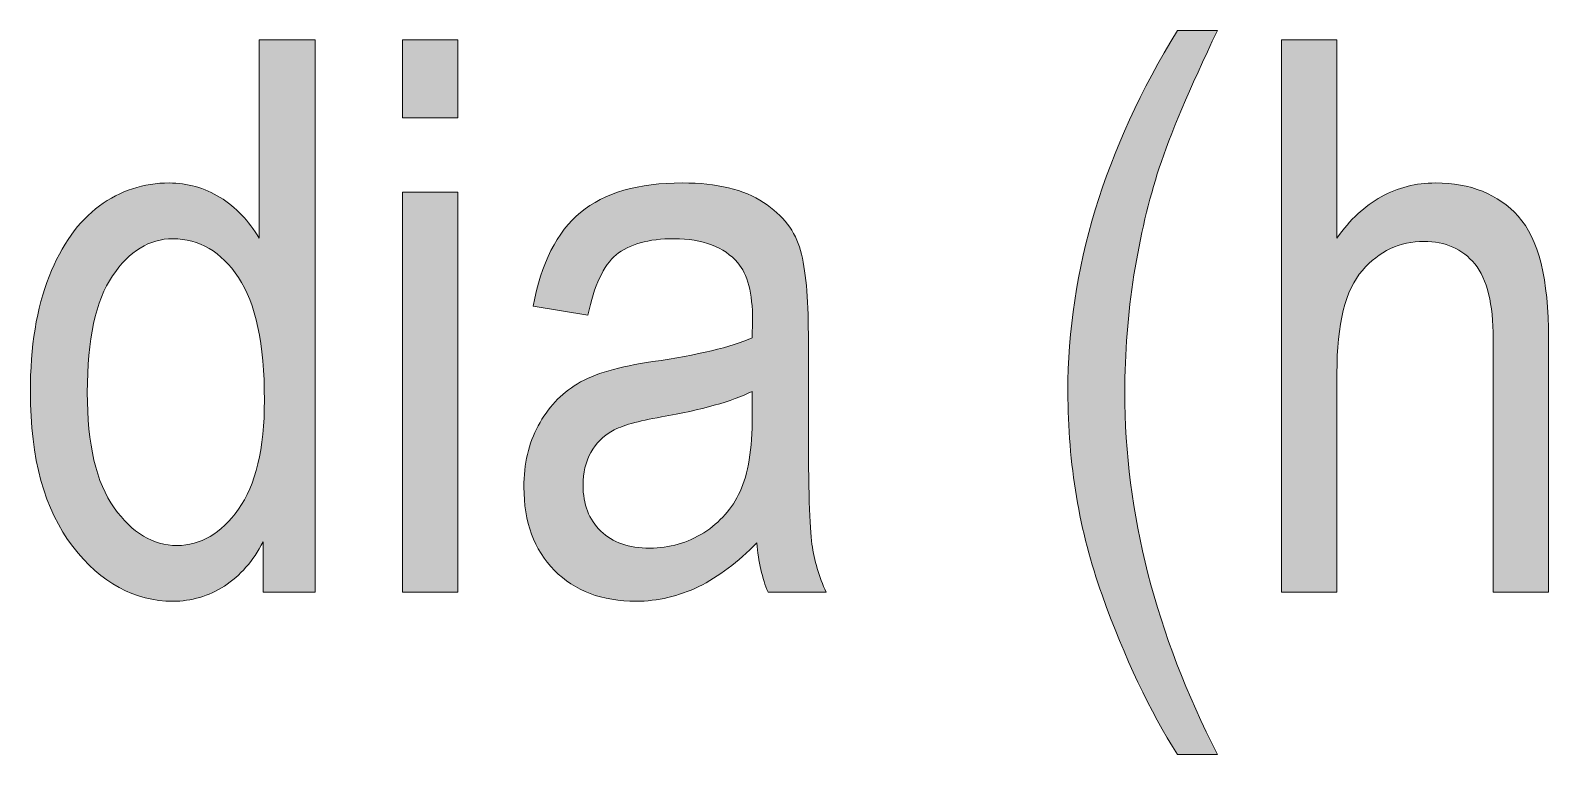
# Model space of a CAD drawing. Header units: inches. Extents: x 19 to 517, y 28 to 779.
# Drawn here: x 241.26 to 276.68, y 114.69 to 131.58 of the extents above; entities that cross this region are included whole.
import ezdxf

# ---------------------------------------------------------------- set-up
doc = ezdxf.new("R2010")
doc.units = ezdxf.units.IN
doc.header["$MEASUREMENT"] = 0
doc.layers.add('Layer 1', color=7, linetype='Continuous')

# ---------------------------------------------------------------- blocks, each defined once
blk = doc.blocks.new('block 306')
at = {"layer": 'Layer 1', "lineweight": 0}
blk.add_open_spline([(246.692, 118.476), (246.692, 118.476), (246.692, 119.653), (246.692, 119.653), (246.458, 119.202), (246.156, 118.858), (245.787, 118.62), (245.418, 118.384), (245.019, 118.265), (244.591, 118.265), (243.689, 118.265), (242.908, 118.69), (242.249, 119.544), (241.59, 120.396), (241.26, 121.596), (241.26, 123.143), (241.26, 124.203), (241.406, 125.103), (241.699, 125.841), (241.991, 126.579), (242.382, 127.127), (242.87, 127.484), (243.359, 127.842), (243.902, 128.021), (244.498, 128.021), (244.925, 128.021), (245.321, 127.907), (245.687, 127.683), (246.052, 127.456), (246.356, 127.142), (246.595, 126.737), (246.595, 126.737), (246.595, 131.36), (246.595, 131.36), (246.595, 131.36), (247.905, 131.36), (247.905, 131.36), (247.905, 131.36), (247.905, 118.476), (247.905, 118.476), (247.905, 118.476), (246.692, 118.476), (246.692, 118.476)], degree=3, knots=[0, 0, 0, 0, 1, 1, 1, 2, 2, 2, 3, 3, 3, 4, 4, 4, 5, 5, 5, 6, 6, 6, 7, 7, 7, 8, 8, 8, 9, 9, 9, 10, 10, 10, 11, 11, 11, 12, 12, 12, 13, 13, 13, 14, 14, 14, 14], dxfattribs=at)
blk = doc.blocks.new('block 307')
at = {"layer": 'Layer 1', "lineweight": 0}
blk.add_open_spline([(242.588, 123.134), (242.588, 121.927), (242.797, 121.03), (243.216, 120.444), (243.635, 119.858), (244.124, 119.565), (244.681, 119.565), (245.232, 119.565), (245.71, 119.847), (246.114, 120.409), (246.519, 120.972), (246.721, 121.821), (246.721, 122.958), (246.721, 124.265), (246.519, 125.218), (246.114, 125.819), (245.71, 126.419), (245.199, 126.72), (244.584, 126.72), (244.039, 126.72), (243.569, 126.431), (243.177, 125.854), (242.784, 125.276), (242.588, 124.37), (242.588, 123.134)], degree=3, knots=[0, 0, 0, 0, 1, 1, 1, 2, 2, 2, 3, 3, 3, 4, 4, 4, 5, 5, 5, 6, 6, 6, 7, 7, 7, 8, 8, 8, 8], dxfattribs=at)
blk = doc.blocks.new('block 308')
at = {"layer": 'Layer 1', "true_color": 0x231f20}
h = blk.add_hatch(color=250, dxfattribs=at)
h.dxf.hatch_style = 2
edge = h.paths.add_edge_path()
edge.add_spline(control_points=[(246.692, 118.476), (246.692, 118.476), (246.692, 119.653), (246.692, 119.653), (246.458, 119.202), (246.156, 118.858), (245.787, 118.62), (245.418, 118.384), (245.019, 118.265), (244.591, 118.265), (243.689, 118.265), (242.908, 118.69), (242.249, 119.544), (241.59, 120.396), (241.26, 121.596), (241.26, 123.143), (241.26, 124.203), (241.406, 125.103), (241.699, 125.841), (241.991, 126.579), (242.382, 127.127), (242.87, 127.484), (243.359, 127.842), (243.902, 128.021), (244.498, 128.021), (244.925, 128.021), (245.321, 127.907), (245.687, 127.683), (246.052, 127.456), (246.356, 127.142), (246.595, 126.737), (246.595, 126.737), (246.595, 131.36), (246.595, 131.36), (246.595, 131.36), (247.905, 131.36), (247.905, 131.36), (247.905, 131.36), (247.905, 118.476), (247.905, 118.476), (247.905, 118.476), (246.692, 118.476), (246.692, 118.476)], knot_values=[0, 0, 0, 0, 1, 1, 1, 2, 2, 2, 3, 3, 3, 4, 4, 4, 5, 5, 5, 6, 6, 6, 7, 7, 7, 8, 8, 8, 9, 9, 9, 10, 10, 10, 11, 11, 11, 12, 12, 12, 13, 13, 13, 14, 14, 14, 14], degree=3, periodic=1)
edge = h.paths.add_edge_path()
edge.add_spline(control_points=[(242.588, 123.134), (242.588, 121.927), (242.797, 121.03), (243.216, 120.444), (243.635, 119.858), (244.124, 119.565), (244.681, 119.565), (245.232, 119.565), (245.71, 119.847), (246.114, 120.409), (246.519, 120.972), (246.721, 121.821), (246.721, 122.958), (246.721, 124.265), (246.519, 125.218), (246.114, 125.819), (245.71, 126.419), (245.199, 126.72), (244.584, 126.72), (244.039, 126.72), (243.569, 126.431), (243.177, 125.854), (242.784, 125.276), (242.588, 124.37), (242.588, 123.134)], knot_values=[0, 0, 0, 0, 1, 1, 1, 2, 2, 2, 3, 3, 3, 4, 4, 4, 5, 5, 5, 6, 6, 6, 7, 7, 7, 8, 8, 8, 8], degree=3, periodic=1)
at = {"layer": 'Layer 1', "lineweight": 0}
for points, knots in [([(246.692, 118.476), (246.692, 118.476), (246.692, 119.653), (246.692, 119.653), (246.458, 119.202), (246.156, 118.858), (245.787, 118.62), (245.418, 118.384), (245.019, 118.265), (244.591, 118.265), (243.689, 118.265), (242.908, 118.69), (242.249, 119.544), (241.59, 120.396), (241.26, 121.596), (241.26, 123.143), (241.26, 124.203), (241.406, 125.103), (241.699, 125.841), (241.991, 126.579), (242.382, 127.127), (242.87, 127.484), (243.359, 127.842), (243.902, 128.021), (244.498, 128.021), (244.925, 128.021), (245.321, 127.907), (245.687, 127.683), (246.052, 127.456), (246.356, 127.142), (246.595, 126.737), (246.595, 126.737), (246.595, 131.36), (246.595, 131.36), (246.595, 131.36), (247.905, 131.36), (247.905, 131.36), (247.905, 131.36), (247.905, 118.476), (247.905, 118.476), (247.905, 118.476), (246.692, 118.476), (246.692, 118.476)], [0, 0, 0, 0, 1, 1, 1, 2, 2, 2, 3, 3, 3, 4, 4, 4, 5, 5, 5, 6, 6, 6, 7, 7, 7, 8, 8, 8, 9, 9, 9, 10, 10, 10, 11, 11, 11, 12, 12, 12, 13, 13, 13, 14, 14, 14, 14]), ([(242.588, 123.134), (242.588, 121.927), (242.797, 121.03), (243.216, 120.444), (243.635, 119.858), (244.124, 119.565), (244.681, 119.565), (245.232, 119.565), (245.71, 119.847), (246.114, 120.409), (246.519, 120.972), (246.721, 121.821), (246.721, 122.958), (246.721, 124.265), (246.519, 125.218), (246.114, 125.819), (245.71, 126.419), (245.199, 126.72), (244.584, 126.72), (244.039, 126.72), (243.569, 126.431), (243.177, 125.854), (242.784, 125.276), (242.588, 124.37), (242.588, 123.134)], [0, 0, 0, 0, 1, 1, 1, 2, 2, 2, 3, 3, 3, 4, 4, 4, 5, 5, 5, 6, 6, 6, 7, 7, 7, 8, 8, 8, 8])]:
    blk.add_open_spline(points, degree=3, knots=knots, dxfattribs=at)
blk = doc.blocks.new('block 309')
at = {"layer": 'Layer 1', "lineweight": 0}
blk.add_lwpolyline([(249.944, 129.541), (249.944, 131.36), (251.236, 131.36), (251.236, 129.541), (249.944, 129.541)], dxfattribs=at)
blk = doc.blocks.new('block 310')
at = {"layer": 'Layer 1', "lineweight": 0}
blk.add_lwpolyline([(249.944, 118.476), (249.944, 127.81), (251.236, 127.81), (251.236, 118.476), (249.944, 118.476)], dxfattribs=at)
blk = doc.blocks.new('block 311')
at = {"layer": 'Layer 1', "true_color": 0x231f20}
h = blk.add_hatch(color=250, dxfattribs=at)
h.dxf.hatch_style = 2
h.paths.add_polyline_path([(249.944, 129.541), (249.944, 131.36), (251.236, 131.36), (251.236, 129.541)])
h.paths.add_polyline_path([(249.944, 118.476), (249.944, 127.81), (251.236, 127.81), (251.236, 118.476)])
at = {"layer": 'Layer 1', "lineweight": 0}
for points in [[(249.944, 129.541), (249.944, 131.36), (251.236, 131.36), (251.236, 129.541), (249.944, 129.541), (249.944, 129.541)], [(249.944, 118.476), (249.944, 127.81), (251.236, 127.81), (251.236, 118.476), (249.944, 118.476), (249.944, 118.476)]]:
    blk.add_lwpolyline(points, dxfattribs=at)
blk = doc.blocks.new('block 312')
at = {"layer": 'Layer 1', "lineweight": 0}
blk.add_open_spline([(258.206, 119.627), (257.772, 119.176), (257.321, 118.836), (256.852, 118.607), (256.383, 118.379), (255.897, 118.265), (255.393, 118.265), (254.596, 118.265), (253.961, 118.505), (253.486, 118.985), (253.011, 119.466), (252.774, 120.113), (252.774, 120.928), (252.774, 121.467), (252.885, 121.944), (253.108, 122.36), (253.331, 122.776), (253.635, 123.102), (254.022, 123.336), (254.409, 123.57), (254.995, 123.743), (255.78, 123.854), (256.835, 124.009), (257.608, 124.193), (258.1, 124.408), (258.1, 124.408), (258.109, 124.813), (258.109, 124.813), (258.109, 125.451), (257.995, 125.899), (257.766, 126.157), (257.444, 126.532), (256.949, 126.72), (256.281, 126.72), (255.677, 126.72), (255.226, 126.595), (254.927, 126.345), (254.629, 126.094), (254.409, 125.624), (254.268, 124.936), (254.268, 124.936), (252.994, 125.146), (252.994, 125.146), (253.175, 126.148), (253.543, 126.878), (254.097, 127.335), (254.651, 127.792), (255.443, 128.021), (256.474, 128.021), (257.277, 128.021), (257.907, 127.869), (258.364, 127.567), (258.821, 127.266), (259.109, 126.893), (259.229, 126.447), (259.349, 126.002), (259.41, 125.352), (259.41, 124.496), (259.41, 124.496), (259.41, 122.387), (259.41, 122.387), (259.41, 120.91), (259.437, 119.979), (259.493, 119.597), (259.548, 119.212), (259.659, 118.839), (259.823, 118.476), (259.823, 118.476), (258.469, 118.476), (258.469, 118.476), (258.335, 118.798), (258.247, 119.182), (258.206, 119.627)], degree=3, knots=[0, 0, 0, 0, 1, 1, 1, 2, 2, 2, 3, 3, 3, 4, 4, 4, 5, 5, 5, 6, 6, 6, 7, 7, 7, 8, 8, 8, 9, 9, 9, 10, 10, 10, 11, 11, 11, 12, 12, 12, 13, 13, 13, 14, 14, 14, 15, 15, 15, 16, 16, 16, 17, 17, 17, 18, 18, 18, 19, 19, 19, 20, 20, 20, 21, 21, 21, 22, 22, 22, 23, 23, 23, 24, 24, 24, 24], dxfattribs=at)
blk = doc.blocks.new('block 313')
at = {"layer": 'Layer 1', "lineweight": 0}
blk.add_open_spline([(258.1, 123.16), (257.626, 122.926), (256.92, 122.727), (255.982, 122.563), (255.437, 122.469), (255.056, 122.361), (254.839, 122.241), (254.623, 122.121), (254.454, 121.952), (254.334, 121.731), (254.214, 121.513), (254.154, 121.259), (254.154, 120.972), (254.154, 120.526), (254.292, 120.17), (254.567, 119.903), (254.842, 119.637), (255.223, 119.504), (255.71, 119.504), (256.173, 119.504), (256.593, 119.624), (256.971, 119.864), (257.349, 120.104), (257.631, 120.425), (257.819, 120.827), (258.006, 121.228), (258.1, 121.813), (258.1, 122.58), (258.1, 122.58), (258.1, 123.16), (258.1, 123.16)], degree=3, knots=[0, 0, 0, 0, 1, 1, 1, 2, 2, 2, 3, 3, 3, 4, 4, 4, 5, 5, 5, 6, 6, 6, 7, 7, 7, 8, 8, 8, 9, 9, 9, 10, 10, 10, 10], dxfattribs=at)
blk = doc.blocks.new('block 314')
at = {"layer": 'Layer 1', "true_color": 0x231f20}
h = blk.add_hatch(color=250, dxfattribs=at)
h.dxf.hatch_style = 2
edge = h.paths.add_edge_path()
edge.add_spline(control_points=[(258.206, 119.627), (257.772, 119.176), (257.321, 118.836), (256.852, 118.607), (256.383, 118.379), (255.897, 118.265), (255.393, 118.265), (254.596, 118.265), (253.961, 118.505), (253.486, 118.985), (253.011, 119.466), (252.774, 120.113), (252.774, 120.928), (252.774, 121.467), (252.885, 121.944), (253.108, 122.36), (253.331, 122.776), (253.635, 123.102), (254.022, 123.336), (254.409, 123.57), (254.995, 123.743), (255.78, 123.854), (256.835, 124.009), (257.608, 124.193), (258.1, 124.408), (258.1, 124.408), (258.109, 124.813), (258.109, 124.813), (258.109, 125.451), (257.995, 125.899), (257.766, 126.157), (257.444, 126.532), (256.949, 126.72), (256.281, 126.72), (255.677, 126.72), (255.226, 126.595), (254.927, 126.345), (254.629, 126.094), (254.409, 125.624), (254.268, 124.936), (254.268, 124.936), (252.994, 125.146), (252.994, 125.146), (253.175, 126.148), (253.543, 126.878), (254.097, 127.335), (254.651, 127.792), (255.443, 128.021), (256.474, 128.021), (257.277, 128.021), (257.907, 127.869), (258.364, 127.567), (258.821, 127.266), (259.109, 126.893), (259.229, 126.447), (259.349, 126.002), (259.41, 125.352), (259.41, 124.496), (259.41, 124.496), (259.41, 122.387), (259.41, 122.387), (259.41, 120.91), (259.437, 119.979), (259.493, 119.597), (259.548, 119.212), (259.659, 118.839), (259.823, 118.476), (259.823, 118.476), (258.469, 118.476), (258.469, 118.476), (258.335, 118.798), (258.247, 119.182), (258.206, 119.627)], knot_values=[0, 0, 0, 0, 1, 1, 1, 2, 2, 2, 3, 3, 3, 4, 4, 4, 5, 5, 5, 6, 6, 6, 7, 7, 7, 8, 8, 8, 9, 9, 9, 10, 10, 10, 11, 11, 11, 12, 12, 12, 13, 13, 13, 14, 14, 14, 15, 15, 15, 16, 16, 16, 17, 17, 17, 18, 18, 18, 19, 19, 19, 20, 20, 20, 21, 21, 21, 22, 22, 22, 23, 23, 23, 24, 24, 24, 24], degree=3, periodic=1)
edge = h.paths.add_edge_path()
edge.add_spline(control_points=[(258.1, 123.16), (257.626, 122.926), (256.92, 122.727), (255.982, 122.563), (255.437, 122.469), (255.056, 122.361), (254.839, 122.241), (254.623, 122.121), (254.454, 121.952), (254.334, 121.731), (254.214, 121.513), (254.154, 121.259), (254.154, 120.972), (254.154, 120.526), (254.292, 120.17), (254.567, 119.903), (254.842, 119.637), (255.223, 119.504), (255.71, 119.504), (256.173, 119.504), (256.593, 119.624), (256.971, 119.864), (257.349, 120.104), (257.631, 120.425), (257.819, 120.827), (258.006, 121.228), (258.1, 121.813), (258.1, 122.58), (258.1, 122.58), (258.1, 123.16), (258.1, 123.16)], knot_values=[0, 0, 0, 0, 1, 1, 1, 2, 2, 2, 3, 3, 3, 4, 4, 4, 5, 5, 5, 6, 6, 6, 7, 7, 7, 8, 8, 8, 9, 9, 9, 10, 10, 10, 10], degree=3, periodic=1)
at = {"layer": 'Layer 1', "lineweight": 0}
for points, knots in [([(258.206, 119.627), (257.772, 119.176), (257.321, 118.836), (256.852, 118.607), (256.383, 118.379), (255.897, 118.265), (255.393, 118.265), (254.596, 118.265), (253.961, 118.505), (253.486, 118.985), (253.011, 119.466), (252.774, 120.113), (252.774, 120.928), (252.774, 121.467), (252.885, 121.944), (253.108, 122.36), (253.331, 122.776), (253.635, 123.102), (254.022, 123.336), (254.409, 123.57), (254.995, 123.743), (255.78, 123.854), (256.835, 124.009), (257.608, 124.193), (258.1, 124.408), (258.1, 124.408), (258.109, 124.813), (258.109, 124.813), (258.109, 125.451), (257.995, 125.899), (257.766, 126.157), (257.444, 126.532), (256.949, 126.72), (256.281, 126.72), (255.677, 126.72), (255.226, 126.595), (254.927, 126.345), (254.629, 126.094), (254.409, 125.624), (254.268, 124.936), (254.268, 124.936), (252.994, 125.146), (252.994, 125.146), (253.175, 126.148), (253.543, 126.878), (254.097, 127.335), (254.651, 127.792), (255.443, 128.021), (256.474, 128.021), (257.277, 128.021), (257.907, 127.869), (258.364, 127.567), (258.821, 127.266), (259.109, 126.893), (259.229, 126.447), (259.349, 126.002), (259.41, 125.352), (259.41, 124.496), (259.41, 124.496), (259.41, 122.387), (259.41, 122.387), (259.41, 120.91), (259.437, 119.979), (259.493, 119.597), (259.548, 119.212), (259.659, 118.839), (259.823, 118.476), (259.823, 118.476), (258.469, 118.476), (258.469, 118.476), (258.335, 118.798), (258.247, 119.182), (258.206, 119.627)], [0, 0, 0, 0, 1, 1, 1, 2, 2, 2, 3, 3, 3, 4, 4, 4, 5, 5, 5, 6, 6, 6, 7, 7, 7, 8, 8, 8, 9, 9, 9, 10, 10, 10, 11, 11, 11, 12, 12, 12, 13, 13, 13, 14, 14, 14, 15, 15, 15, 16, 16, 16, 17, 17, 17, 18, 18, 18, 19, 19, 19, 20, 20, 20, 21, 21, 21, 22, 22, 22, 23, 23, 23, 24, 24, 24, 24]), ([(258.1, 123.16), (257.626, 122.926), (256.92, 122.727), (255.982, 122.563), (255.437, 122.469), (255.056, 122.361), (254.839, 122.241), (254.623, 122.121), (254.454, 121.952), (254.334, 121.731), (254.214, 121.513), (254.154, 121.259), (254.154, 120.972), (254.154, 120.526), (254.292, 120.17), (254.567, 119.903), (254.842, 119.637), (255.223, 119.504), (255.71, 119.504), (256.173, 119.504), (256.593, 119.624), (256.971, 119.864), (257.349, 120.104), (257.631, 120.425), (257.819, 120.827), (258.006, 121.228), (258.1, 121.813), (258.1, 122.58), (258.1, 122.58), (258.1, 123.16), (258.1, 123.16)], [0, 0, 0, 0, 1, 1, 1, 2, 2, 2, 3, 3, 3, 4, 4, 4, 5, 5, 5, 6, 6, 6, 7, 7, 7, 8, 8, 8, 9, 9, 9, 10, 10, 10, 10])]:
    blk.add_open_spline(points, degree=3, knots=knots, dxfattribs=at)
blk = doc.blocks.new('block 315')
at = {"layer": 'Layer 1', "lineweight": 0}
blk.add_open_spline([(268.023, 114.688), (267.379, 115.695), (266.791, 116.938), (266.261, 118.414), (265.73, 119.891), (265.465, 121.47), (265.465, 123.151), (265.465, 125.999), (266.318, 128.809), (268.023, 131.58), (268.023, 131.58), (268.955, 131.58), (268.955, 131.58), (268.298, 130.203), (267.845, 129.135), (267.597, 128.376), (267.347, 127.617), (267.151, 126.784), (267.007, 125.876), (266.864, 124.968), (266.793, 124.054), (266.793, 123.134), (266.793, 120.321), (267.513, 117.506), (268.955, 114.688), (268.955, 114.688), (268.023, 114.688), (268.023, 114.688)], degree=3, knots=[0, 0, 0, 0, 1, 1, 1, 2, 2, 2, 3, 3, 3, 4, 4, 4, 5, 5, 5, 6, 6, 6, 7, 7, 7, 8, 8, 8, 9, 9, 9, 9], dxfattribs=at)
blk = doc.blocks.new('block 316')
at = {"layer": 'Layer 1', "true_color": 0x231f20}
h = blk.add_hatch(color=250, dxfattribs=at)
h.dxf.hatch_style = 2
edge = h.paths.add_edge_path()
edge.add_spline(control_points=[(268.023, 114.688), (267.379, 115.695), (266.791, 116.938), (266.261, 118.414), (265.73, 119.891), (265.465, 121.47), (265.465, 123.151), (265.465, 125.999), (266.318, 128.809), (268.023, 131.58), (268.023, 131.58), (268.955, 131.58), (268.955, 131.58), (268.298, 130.203), (267.845, 129.135), (267.597, 128.376), (267.347, 127.617), (267.151, 126.784), (267.007, 125.876), (266.864, 124.968), (266.793, 124.054), (266.793, 123.134), (266.793, 120.321), (267.513, 117.506), (268.955, 114.688), (268.955, 114.688), (268.023, 114.688), (268.023, 114.688)], knot_values=[0, 0, 0, 0, 1, 1, 1, 2, 2, 2, 3, 3, 3, 4, 4, 4, 5, 5, 5, 6, 6, 6, 7, 7, 7, 8, 8, 8, 9, 9, 9, 9], degree=3, periodic=1)
at = {"layer": 'Layer 1', "lineweight": 0}
blk.add_open_spline([(268.023, 114.688), (267.379, 115.695), (266.791, 116.938), (266.261, 118.414), (265.73, 119.891), (265.465, 121.47), (265.465, 123.151), (265.465, 125.999), (266.318, 128.809), (268.023, 131.58), (268.023, 131.58), (268.955, 131.58), (268.955, 131.58), (268.298, 130.203), (267.845, 129.135), (267.597, 128.376), (267.347, 127.617), (267.151, 126.784), (267.007, 125.876), (266.864, 124.968), (266.793, 124.054), (266.793, 123.134), (266.793, 120.321), (267.513, 117.506), (268.955, 114.688), (268.955, 114.688), (268.023, 114.688), (268.023, 114.688)], degree=3, knots=[0, 0, 0, 0, 1, 1, 1, 2, 2, 2, 3, 3, 3, 4, 4, 4, 5, 5, 5, 6, 6, 6, 7, 7, 7, 8, 8, 8, 9, 9, 9, 9], dxfattribs=at)
blk = doc.blocks.new('block 317')
at = {"layer": 'Layer 1', "lineweight": 0}
blk.add_open_spline([(270.449, 118.476), (270.449, 118.476), (270.449, 131.36), (270.449, 131.36), (270.449, 131.36), (271.741, 131.36), (271.741, 131.36), (271.741, 131.36), (271.741, 126.737), (271.741, 126.737), (272.046, 127.165), (272.389, 127.485), (272.774, 127.7), (273.157, 127.913), (273.581, 128.021), (274.044, 128.021), (274.858, 128.021), (275.501, 127.761), (275.973, 127.243), (276.444, 126.724), (276.68, 125.773), (276.68, 124.391), (276.68, 124.391), (276.68, 118.476), (276.68, 118.476), (276.68, 118.476), (275.388, 118.476), (275.388, 118.476), (275.388, 118.476), (275.388, 124.391), (275.388, 124.391), (275.388, 125.199), (275.245, 125.779), (274.958, 126.131), (274.671, 126.482), (274.275, 126.658), (273.771, 126.658), (273.209, 126.658), (272.729, 126.433), (272.335, 125.981), (271.938, 125.53), (271.741, 124.73), (271.741, 123.582), (271.741, 123.582), (271.741, 118.476), (271.741, 118.476), (271.741, 118.476), (270.449, 118.476), (270.449, 118.476)], degree=3, knots=[0, 0, 0, 0, 1, 1, 1, 2, 2, 2, 3, 3, 3, 4, 4, 4, 5, 5, 5, 6, 6, 6, 7, 7, 7, 8, 8, 8, 9, 9, 9, 10, 10, 10, 11, 11, 11, 12, 12, 12, 13, 13, 13, 14, 14, 14, 15, 15, 15, 16, 16, 16, 16], dxfattribs=at)
blk = doc.blocks.new('block 318')
at = {"layer": 'Layer 1', "true_color": 0x231f20}
h = blk.add_hatch(color=250, dxfattribs=at)
h.dxf.hatch_style = 2
edge = h.paths.add_edge_path()
edge.add_spline(control_points=[(270.449, 118.476), (270.449, 118.476), (270.449, 131.36), (270.449, 131.36), (270.449, 131.36), (271.741, 131.36), (271.741, 131.36), (271.741, 131.36), (271.741, 126.737), (271.741, 126.737), (272.046, 127.165), (272.389, 127.485), (272.774, 127.7), (273.157, 127.913), (273.581, 128.021), (274.044, 128.021), (274.858, 128.021), (275.501, 127.761), (275.973, 127.243), (276.444, 126.724), (276.68, 125.773), (276.68, 124.391), (276.68, 124.391), (276.68, 118.476), (276.68, 118.476), (276.68, 118.476), (275.388, 118.476), (275.388, 118.476), (275.388, 118.476), (275.388, 124.391), (275.388, 124.391), (275.388, 125.199), (275.245, 125.779), (274.958, 126.131), (274.671, 126.482), (274.275, 126.658), (273.771, 126.658), (273.209, 126.658), (272.729, 126.433), (272.335, 125.981), (271.938, 125.53), (271.741, 124.73), (271.741, 123.582), (271.741, 123.582), (271.741, 118.476), (271.741, 118.476), (271.741, 118.476), (270.449, 118.476), (270.449, 118.476)], knot_values=[0, 0, 0, 0, 1, 1, 1, 2, 2, 2, 3, 3, 3, 4, 4, 4, 5, 5, 5, 6, 6, 6, 7, 7, 7, 8, 8, 8, 9, 9, 9, 10, 10, 10, 11, 11, 11, 12, 12, 12, 13, 13, 13, 14, 14, 14, 15, 15, 15, 16, 16, 16, 16], degree=3, periodic=1)
at = {"layer": 'Layer 1', "lineweight": 0}
blk.add_open_spline([(270.449, 118.476), (270.449, 118.476), (270.449, 131.36), (270.449, 131.36), (270.449, 131.36), (271.741, 131.36), (271.741, 131.36), (271.741, 131.36), (271.741, 126.737), (271.741, 126.737), (272.046, 127.165), (272.389, 127.485), (272.774, 127.7), (273.157, 127.913), (273.581, 128.021), (274.044, 128.021), (274.858, 128.021), (275.501, 127.761), (275.973, 127.243), (276.444, 126.724), (276.68, 125.773), (276.68, 124.391), (276.68, 124.391), (276.68, 118.476), (276.68, 118.476), (276.68, 118.476), (275.388, 118.476), (275.388, 118.476), (275.388, 118.476), (275.388, 124.391), (275.388, 124.391), (275.388, 125.199), (275.245, 125.779), (274.958, 126.131), (274.671, 126.482), (274.275, 126.658), (273.771, 126.658), (273.209, 126.658), (272.729, 126.433), (272.335, 125.981), (271.938, 125.53), (271.741, 124.73), (271.741, 123.582), (271.741, 123.582), (271.741, 118.476), (271.741, 118.476), (271.741, 118.476), (270.449, 118.476), (270.449, 118.476)], degree=3, knots=[0, 0, 0, 0, 1, 1, 1, 2, 2, 2, 3, 3, 3, 4, 4, 4, 5, 5, 5, 6, 6, 6, 7, 7, 7, 8, 8, 8, 9, 9, 9, 10, 10, 10, 11, 11, 11, 12, 12, 12, 13, 13, 13, 14, 14, 14, 15, 15, 15, 16, 16, 16, 16], dxfattribs=at)

msp = doc.modelspace()

# ---------------------------------------------------------------- block references
at = {"layer": 'Layer 1'}
for name in ['block 315', 'block 316', 'block 306', 'block 308', 'block 309', 'block 311', 'block 317', 'block 318', 'block 312', 'block 314', 'block 310', 'block 307', 'block 313']:
    msp.add_blockref(name, (0, 0), dxfattribs=at)

doc.saveas('drawing.dxf')
